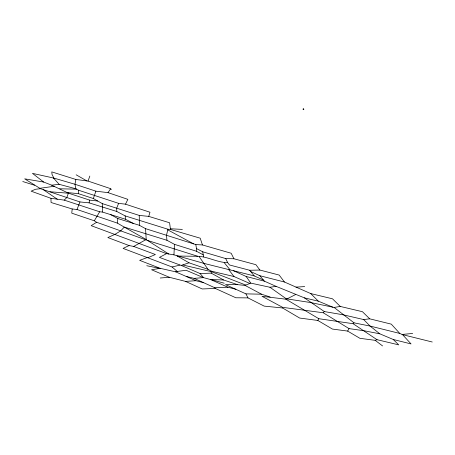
<?xml version="1.0" encoding="UTF-8"?>
<svg xmlns="http://www.w3.org/2000/svg" width="455" height="455" viewBox="0 0 455 455"><rect width="100%" height="100%" fill="white"/><g stroke="black" fill="none" stroke-linecap="round" stroke-linejoin="round"><path stroke-width="0.68" d="M340.266 306.437L334.118 307.449L332.827 307.176L318.318 301.164L304.372 297.854L276.094 286.354L264.452 281.19L263.434 280.052L254.208 275.906L204.164 263.451L173.952 254.851L174.436 244.324L166.939 240.28L124.26 227.096L117.282 223.075L77.003 209.499L72.197 208.976L51.057 202.503L50.96 198.317L31.133 191.18L35.45 189.28L40.484 188.694L79.961 201.94L89.106 202.856L116.804 211.484L125.165 215.898L167.923 229.24L170.46 229.428L200.211 238.198L202.447 244.955L231.163 253.247L233.938 258.77L255.892 264.685L259.873 270.043L279.177 275.065L284.455 282.015L310.691 293.56L332.491 298.804L340.266 306.437L362.43 311.703L369.699 318.818L391.289 324.148L399.791 333.441L402.538 334.635L432.25 342.006M170.46 229.428L169.601 222.774L148.745 216.387L139.247 215.42L102.301 203.612L93.36 198.534L78.505 193.694L78.567 190.23L75.843 188.774L59.144 184.32L51.66 185.168L43.691 182.057L24.689 178.843L40.484 188.694M102.301 203.612L102.443 212.058L125.455 219.23L133.321 223.411L139.44 225.316L145.549 228.66L195.821 244.562L202.447 244.955M139.44 225.316L139.247 215.42M148.745 216.387L149.957 212.235L125.5 204.181L118.618 203.357L78.567 190.23M72.197 208.976L71.759 213.162L94.316 220.789L96.619 222.267L147.505 240.439L197.771 256.279C208.009 256.648 217.439 262.598 227.693 262.649L229.445 264.958L249.681 270.264L259.873 270.043M117.282 223.075L117.868 218.548L110.719 214.658M377.002 339.675L375.187 340.334L359.916 338.315L347.643 331.081L332.406 329.062L317.806 320.451L299.657 318.051L282.566 307.967L282.646 307.347L262.017 296.302L285.871 299.185L318.807 318.705L353.091 323.704L377.002 339.675L398.728 344.873L393.245 339.481L379.811 333.816L364.171 330.768L349.048 328.607L323.226 312.761L282.646 307.347M89.106 202.856L89.59 200.109L68.409 193.159L51.66 185.168M125.5 204.181L127.861 199.347L108.04 192.647L95.868 191.168L74.973 184.264L53.844 178.087L52.018 174.379L51.768 171.893L75.871 179.463L74.973 184.264L75.843 188.774M167.923 229.24L166.502 235.189L166.939 240.28M93.36 198.534L95.868 191.168M79.961 201.94L77.003 209.499M75.871 179.463L88.048 181.067L89.828 176.062M68.409 193.159L66.8 197.55L64.24 200.126L50.96 198.317M118.618 203.357L116.656 208.219L116.804 211.484M146.203 239.506L133.685 246.434L129.089 245.563L107.841 237.555L114.842 234.416L120.768 230.839L124.26 227.096L146.203 239.506L145.549 228.66M102.443 212.058L99.673 211.791L94.316 220.789M347.643 331.081L349.048 328.607M303.838 109.371L303.201 109.103L303.747 109.376M317.806 320.451L318.807 318.705M108.04 192.647L110.628 188.671L88.048 181.067M323.226 312.761L324.335 311.567L343.246 314.814L363.664 319.564L369.699 318.818M285.871 299.185L286.28 298.787L310.737 302.569L332.827 307.176M353.091 323.704L354.047 322.851L370.074 326.064L399.791 333.441M303.536 109.308L303.104 109.075L303.775 109.376M270.151 297.024L261.562 294.209L245.927 293.862L225.509 284.631L237.578 284.659L245.017 285.387L250.773 283.124L269.94 287.259L276.094 286.354M96.619 222.267L91.171 225.669L166.547 253.628L173.952 254.851M303.479 109.251L303.098 109.081L303.57 109.263M303.218 109.081L303.331 109.137M166.547 253.628L159.415 257.405L181.215 265.424L200.069 273.546L211.234 273.142L223.57 279.973L237.578 284.659M287.014 298.918L295.75 294.47M129.089 245.563L123.095 248.402L172.058 266.983L177.285 271.447L186.061 270.264L203.453 277.635L210.659 279.563L227.858 287.224L235.878 289.272M148.051 257.661L155.394 254.516L133.685 246.434M147.306 257.513L139.657 260.351L160.245 268.342L175.539 271.806L195.969 280.707L203.715 282.72L214.771 287.742L227.858 287.224M181.215 265.424L189.001 262.797L207.998 269.326L211.205 271.117L233.989 276.526L249.613 283.368M172.058 266.983L179.827 265.134M175.539 271.806L177.285 271.447M282.566 307.967L264.167 306.113L247.992 297.894L235.849 297.769L215.3 288.442L202.213 288.959L185.526 281.389L169.3 277.266L151.56 269.747L160.245 268.342M39.932 188.302L54.316 186.254M402.066 334.431L412.674 333.47M160.251 278.005L169.3 277.266M186.243 276.418L194.052 278.363L203.453 277.635M185.526 281.389L195.969 280.707M295.983 287.128L304.685 286.593M210.659 279.563L223.57 279.973M43.691 182.057L32.453 173.372L53.844 178.087M177.729 256.068L197.771 256.279M59.77 188.797L76.599 189.155M195.821 244.562L196.48 248.584L202.697 251.791L225.72 258.582L233.938 258.77M170.289 228.751L182.364 229.405M50.01 191.76L68.421 193.221M67.255 192.55L78.505 193.694M89.59 200.109L97.637 201.008M110.4 189.064L111.555 189.229M146.755 265.714L159.796 268.433M182.99 265.02L211.205 271.629L245.586 285.001M393.245 339.481L411.047 343.929L402.538 334.635M250.722 271.561L259.816 275.713L284.455 282.015M233.261 270.606L246.155 276.481L264.452 281.19M210.915 279.552L224.23 283.22M22.75 181.528L34.58 185.248M117.868 218.548L133.321 223.411M174.436 244.324L196.543 251.279L203.26 254.891L203.482 256.865M64.24 200.126L99.673 211.791M194.052 278.363L203.715 282.72M245.017 285.387L261.562 294.209M167.946 229.957L193.659 243.903M76.15 174.805L86.888 180.936M176.932 255.835L189.001 262.797M147.505 240.439L168.811 254.044M324.335 311.567L304.372 297.854M43.162 189.576L57.313 199.233M269.94 287.259L286.28 298.787M354.047 322.851L334.118 307.449M375.187 340.334L382.575 345.936M379.811 333.816L370.074 326.064L363.664 319.564M310.691 293.56L318.318 301.164M53.576 178.093L59.144 184.32M200.069 273.546L203.567 277.664M259.816 275.713L263.434 280.052M224.241 262.654L230.002 269.747M249.681 270.264L254.208 275.906M228.837 269.769L233.989 276.526M214.771 287.742L215.3 288.442M199.21 256.7L207.998 269.326M246.155 276.481L250.773 283.124M245.927 293.862L247.992 297.894M225.72 258.582L227.693 262.649M202.697 251.791L203.26 254.891M125.165 215.898L125.455 219.23M196.48 248.584L196.543 251.279M211.234 273.142L211.205 271.117"/></g></svg>
